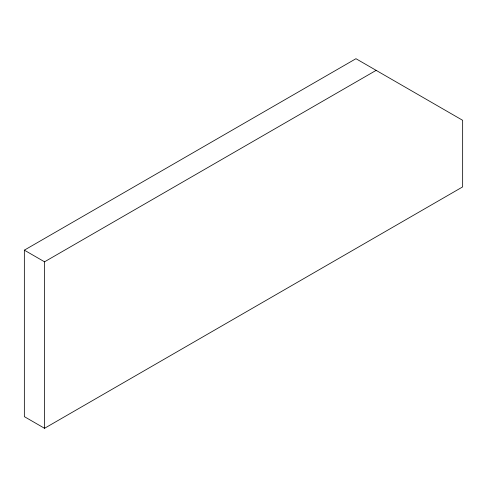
<?xml version="1.0" encoding="UTF-8"?>
<svg xmlns="http://www.w3.org/2000/svg" width="487" height="487" viewBox="0 0 487 487"><rect width="100%" height="100%" fill="white"/><g stroke="black" fill="none" stroke-linecap="round" stroke-linejoin="round"><path stroke-width="0.73" d="M24.35 250.16L355.96 58.708L462.65 120.307L462.65 186.898L44.536 428.292L24.35 416.641L24.35 250.16L44.536 261.811L376.141 70.359M44.536 261.811L44.536 428.292"/></g></svg>
